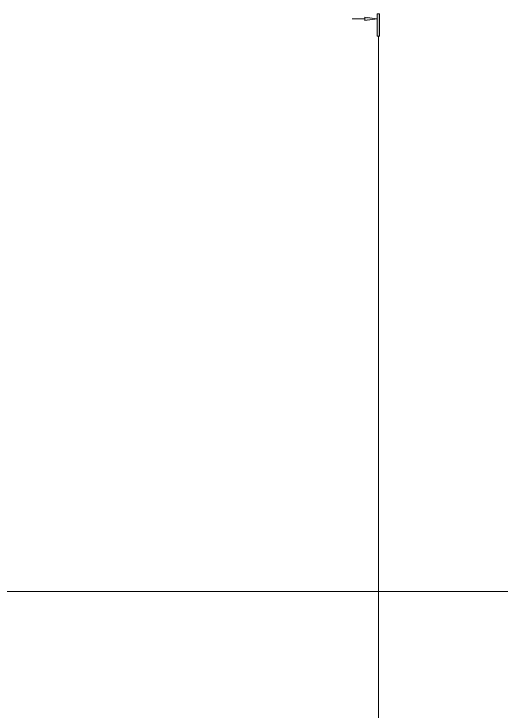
# Model space of a CAD drawing. Header units: millimetres. Extents: x -537608 to 253996, y -217170 to 186033.
# Drawn here: x -131705 to -112119, y 105680 to 133725 of the extents above; entities that cross this region are included whole.
import ezdxf

# ---------------------------------------------------------------- set-up
doc = ezdxf.new("R2010")
doc.units = ezdxf.units.MM
doc.layers.add('G-____-____-SYMB', color=7, linetype='Continuous', lineweight=9)
doc.layers.add('G-____-____-SYMB-1', color=9, linetype='Continuous', lineweight=9, true_color=0x808080)

# ---------------------------------------------------------------- blocks, each defined once
blk = doc.blocks.new('Разрез - Заголовок разреза-10218885-АР1_План отверстий 3 этажа в осях 1-64_А-ГГ')
at = {"layer": 'G-____-____-SYMB'}
for points in [[(0, 0.5), (0, -0.5), (-9, -0.5), (-9, 0.5)], [(-6.34, -5.5), (-7.66, -5.5), (-7, -0.5)]]:
    blk.add_hatch(color=256, dxfattribs=at).paths.add_polyline_path(points, flags=0)
for p, q in [((0, 0.5), (-9, 0.5)), ((-9, 0.5), (-9, -0.5)), ((0, -0.5), (0, 0.5)), ((-9, -0.5), (0, -0.5)), ((-7, -0.5), (-7.66, -5.5)), ((-6.34, -5.5), (-7, -0.5)), ((-7.66, -5.5), (-6.34, -5.5)), ((-7, -5.5), (-7, -10.5))]:
    blk.add_line(p, q, dxfattribs=at)

msp = doc.modelspace()

# ---------------------------------------------------------------- linework, layer by layer
at = {"layer": 'G-____-____-SYMB-1'}
for p, q in [((-117050.6615, 132824.8367), (-117050.6615, 78799.5475)), ((-183784.8821, 110495.2788), (-74535.8978, 110495.2788))]:
    msp.add_line(p, q, dxfattribs=at)

# ---------------------------------------------------------------- block references
at = {"layer": 'G-____-____-SYMB', "xscale": 99.99999999999993, "yscale": 99.99999999999993, "zscale": 99.99999999999993, "rotation": 269.9999999999996}
msp.add_blockref('Разрез - Заголовок разреза-10218885-АР1_План отверстий 3 этажа в осях 1-64_А-ГГ', (-117050.6615, 132824.8367), dxfattribs=at)

doc.saveas('drawing.dxf')
